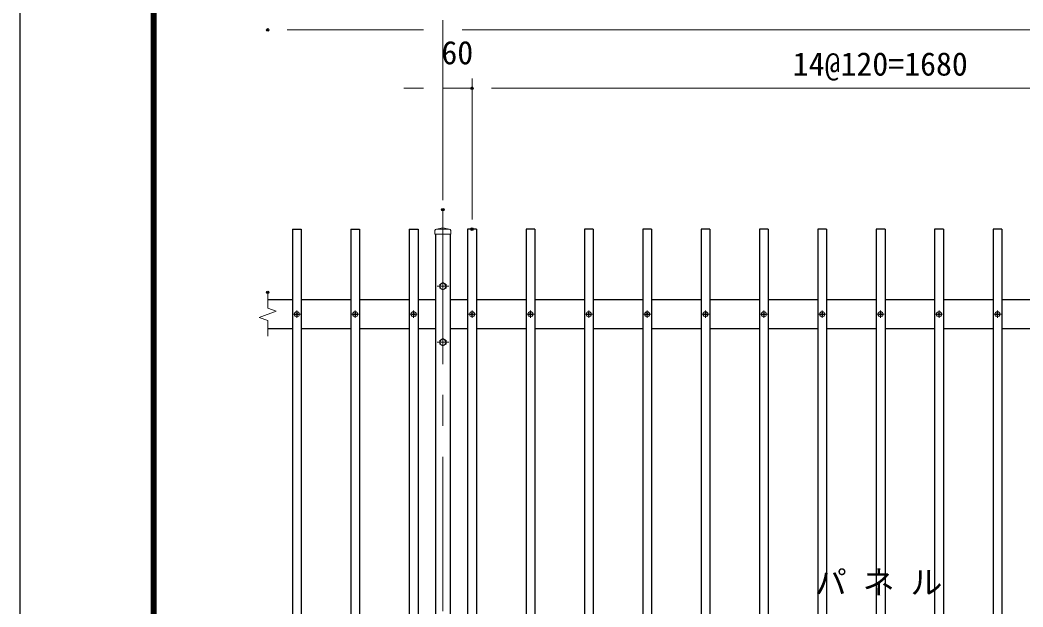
# Model space of a CAD drawing. Units: millimetres, scale not verified. Extents: x -4200 to 4200, y -2970 to 2970.
# Drawn here: x -4200 to -2138, y 553 to 1760 of the extents above; entities that cross this region are included whole.
import ezdxf
from ezdxf.enums import TextEntityAlignment as Align

# ---------------------------------------------------------------- set-up
doc = ezdxf.new("R2010")
doc.units = ezdxf.units.MM
doc.header["$LTSCALE"] = 10
doc.header["$PDMODE"] = 32
doc.header["$PDSIZE"] = 5
doc.linetypes.add('USER1', pattern=[50.8, 31.75, -6.35, 6.35, -6.35])
for name, color, linetype, lineweight in [('0-0_D-TTL', 2, 'Continuous', 25), ('0-2_D-BMK', 2, 'USER1', 13), ('0-4_D-STR1', 1, 'Continuous', 25), ('0-6_D-STR3', 3, 'Continuous', 13), ('0-8_D-STR-DIM', 7, 'Continuous', 13), ('0-B_D-STR-TXT', 7, 'Continuous', 13)]:
    doc.layers.add(name, color=color, linetype=linetype, lineweight=lineweight)
doc.layers.add('0-A_Defpoints', color=8, linetype='Continuous')
doc.styles.add('ＭＳ ゴシック', font='')
doc.styles.get('ＭＳ ゴシック').set_extended_font_data('MS Gothic')

msp = doc.modelspace()

# ---------------------------------------------------------------- linework, layer by layer
at = {"layer": '0-0_D-TTL'}
for points in [[(-4199.92, 2970), (4200.08, 2970), (4200.08, -2970), (-4199.92, -2970)], [(-3929.92, 2750), (3930.08, 2750), (3930.08, -2750), (-3929.92, -2750)], [(-3927.42, 2747.5), (3927.58, 2747.5), (3927.58, -2747.5), (-3927.42, -2747.5)], [(-3924.92, 2745), (3925.08, 2745), (3925.08, -2745), (-3924.92, -2745)], [(-3922.42, 2742.5), (3922.58, 2742.5), (3922.58, -2742.5), (-3922.42, -2742.5)], [(-3919.92, 2740), (3920.08, 2740), (3920.08, -2740), (-3919.92, -2740)]]:
    msp.add_lwpolyline(points, close=True, dxfattribs=at)
at = {"layer": '0-2_D-BMK'}
for p, q in [((-3330.77, 1369.85), (-3330.77, -440.15)), ((-3318.77, 1212.35), (-3342.77, 1212.35)), ((-3638.27, 1154.85), (-3623.27, 1154.85)), ((-3630.77, 1162.35), (-3630.77, 1147.35)), ((-3518.27, 1154.85), (-3503.27, 1154.85)), ((-3510.77, 1162.35), (-3510.77, 1147.35)), ((-3398.27, 1154.85), (-3383.27, 1154.85)), ((-3390.77, 1162.35), (-3390.77, 1147.35)), ((-3263.27, 1154.85), (-3278.27, 1154.85)), ((-3270.77, 1162.35), (-3270.77, 1147.35)), ((-3143.27, 1154.85), (-3158.27, 1154.85)), ((-3150.77, 1162.35), (-3150.77, 1147.35)), ((-3023.27, 1154.85), (-3038.27, 1154.85)), ((-3030.77, 1162.35), (-3030.77, 1147.35)), ((-2903.27, 1154.85), (-2918.27, 1154.85)), ((-2910.77, 1162.35), (-2910.77, 1147.35)), ((-2783.27, 1154.85), (-2798.27, 1154.85)), ((-2790.77, 1162.35), (-2790.77, 1147.35)), ((-2663.27, 1154.85), (-2678.27, 1154.85)), ((-2670.77, 1162.35), (-2670.77, 1147.35)), ((-2543.27, 1154.85), (-2558.27, 1154.85)), ((-2550.77, 1162.35), (-2550.77, 1147.35)), ((-2423.27, 1154.85), (-2438.27, 1154.85)), ((-2430.77, 1162.35), (-2430.77, 1147.35)), ((-2303.27, 1154.85), (-2318.27, 1154.85)), ((-2310.77, 1162.35), (-2310.77, 1147.35)), ((-2183.27, 1154.85), (-2198.27, 1154.85)), ((-2190.77, 1162.35), (-2190.77, 1147.35)), ((-3318.77, 1097.35), (-3342.77, 1097.35))]:
    msp.add_line(p, q, dxfattribs=at)
at = {"layer": '0-4_D-STR1'}
for p, q in [((-3639.77, 1329.85), (-3639.77, -120.15)), ((-3639.77, 1329.85), (-3621.77, 1329.85)), ((-3621.77, 1329.85), (-3621.77, -120.15)), ((-3519.77, 1329.85), (-3519.77, -120.15)), ((-3519.77, 1329.85), (-3501.77, 1329.85)), ((-3501.77, 1329.85), (-3501.77, -120.15)), ((-3399.77, 1329.85), (-3399.77, -120.15)), ((-3399.77, 1329.85), (-3381.77, 1329.85)), ((-3381.77, 1329.85), (-3381.77, -120.15)), ((-3345.77, 1319.85), (-3345.77, -390.15)), ((-3315.77, 1319.85), (-3315.77, -390.15)), ((-3279.77, 1329.85), (-3279.77, -120.15)), ((-3261.77, 1329.85), (-3279.77, 1329.85)), ((-3261.77, 1329.85), (-3261.77, -120.15)), ((-3159.77, 1329.85), (-3159.77, -120.15)), ((-3141.77, 1329.85), (-3159.77, 1329.85)), ((-3141.77, 1329.85), (-3141.77, -120.15)), ((-3039.77, 1329.85), (-3039.77, -120.15)), ((-3021.77, 1329.85), (-3039.77, 1329.85)), ((-3021.77, 1329.85), (-3021.77, -120.15)), ((-2919.77, 1329.85), (-2919.77, -120.15)), ((-2901.77, 1329.85), (-2919.77, 1329.85)), ((-2901.77, 1329.85), (-2901.77, -120.15)), ((-2799.77, 1329.85), (-2799.77, -120.15)), ((-2781.77, 1329.85), (-2799.77, 1329.85)), ((-2781.77, 1329.85), (-2781.77, -120.15)), ((-2679.77, 1329.85), (-2679.77, -120.15)), ((-2661.77, 1329.85), (-2679.77, 1329.85)), ((-2661.77, 1329.85), (-2661.77, -120.15)), ((-2559.77, 1329.85), (-2559.77, -120.15)), ((-2541.77, 1329.85), (-2559.77, 1329.85)), ((-2541.77, 1329.85), (-2541.77, -120.15)), ((-2439.77, 1329.85), (-2439.77, -120.15)), ((-2421.77, 1329.85), (-2439.77, 1329.85)), ((-2421.77, 1329.85), (-2421.77, -120.15)), ((-2319.77, 1329.85), (-2319.77, -120.15)), ((-2301.77, 1329.85), (-2319.77, 1329.85)), ((-2301.77, 1329.85), (-2301.77, -120.15)), ((-2199.77, 1329.85), (-2199.77, -120.15)), ((-2181.77, 1329.85), (-2199.77, 1329.85)), ((-2181.77, 1329.85), (-2181.77, -120.15)), ((-3690.77, 1184.85), (-3639.77, 1184.85)), ((-3621.77, 1184.85), (-3519.77, 1184.85)), ((-3501.77, 1184.85), (-3399.77, 1184.85)), ((-3381.77, 1184.85), (-3345.77, 1184.85)), ((-3315.77, 1184.85), (-3279.77, 1184.85)), ((-3261.77, 1184.85), (-3160.27, 1184.85)), ((-3141.27, 1184.85), (-3040.27, 1184.85)), ((-3021.77, 1184.85), (-2919.77, 1184.85)), ((-2901.77, 1184.85), (-2799.77, 1184.85)), ((-2781.77, 1184.85), (-2679.77, 1184.85)), ((-2661.77, 1184.85), (-2559.77, 1184.85)), ((-2541.77, 1184.85), (-2439.77, 1184.85)), ((-2421.77, 1184.85), (-2319.77, 1184.85)), ((-2301.77, 1184.85), (-2199.77, 1184.85)), ((-2181.77, 1184.85), (-2079.77, 1184.85)), ((-3639.77, 1124.85), (-3690.77, 1124.85)), ((-3519.77, 1124.85), (-3621.77, 1124.85)), ((-3399.77, 1124.85), (-3501.77, 1124.85)), ((-3345.77, 1124.85), (-3381.77, 1124.85)), ((-3279.77, 1124.85), (-3315.77, 1124.85)), ((-3160.27, 1124.85), (-3261.77, 1124.85)), ((-3040.27, 1124.85), (-3141.27, 1124.85)), ((-2919.77, 1124.85), (-3021.77, 1124.85)), ((-2799.77, 1124.85), (-2901.77, 1124.85)), ((-2679.77, 1124.85), (-2781.77, 1124.85)), ((-2559.77, 1124.85), (-2661.77, 1124.85)), ((-2439.77, 1124.85), (-2541.77, 1124.85)), ((-2319.77, 1124.85), (-2421.77, 1124.85)), ((-2199.77, 1124.85), (-2301.77, 1124.85)), ((-2079.77, 1124.85), (-2181.77, 1124.85))]:
    msp.add_line(p, q, dxfattribs=at)
at = {"layer": '0-6_D-STR3'}
for p, q in [((-3347.02, 1326.85), (-3347.02, 1319.85)), ((-3347.02, 1319.85), (-3314.52, 1319.85)), ((-3330.77, 1332.85), (-3344.02, 1329.85)), ((-3344.02, 1329.85), (-3317.52, 1329.85)), ((-3330.77, 1332.85), (-3317.52, 1329.85)), ((-3314.52, 1326.85), (-3314.52, 1319.85)), ((-3631.68, 1155.72), (-3632.6, 1155.24)), ((-3631.66, 1155.73), (-3631.17, 1156.65)), ((-3631.14, 1158.2), (-3631.17, 1156.65)), ((-3630.38, 1158.2), (-3631.14, 1158.2)), ((-3630.41, 1158.2), (-3630.38, 1156.65)), ((-3629.89, 1155.73), (-3630.38, 1156.65)), ((-3629.87, 1155.72), (-3628.95, 1155.24)), ((-3628.95, 1155.24), (-3627.42, 1155.22)), ((-3627.42, 1155.22), (-3627.42, 1154.48)), ((-3627.42, 1155.22), (-3627.42, 1154.48)), ((-3511.68, 1155.72), (-3512.6, 1155.24)), ((-3511.66, 1155.73), (-3511.17, 1156.65)), ((-3511.14, 1158.2), (-3511.17, 1156.65)), ((-3510.38, 1158.2), (-3511.14, 1158.2)), ((-3510.41, 1158.2), (-3510.38, 1156.65)), ((-3509.89, 1155.73), (-3510.38, 1156.65)), ((-3509.87, 1155.72), (-3508.95, 1155.24)), ((-3508.95, 1155.24), (-3507.42, 1155.22)), ((-3507.42, 1155.22), (-3507.42, 1154.48)), ((-3507.42, 1155.22), (-3507.42, 1154.48)), ((-3391.68, 1155.72), (-3392.6, 1155.24)), ((-3391.66, 1155.73), (-3391.17, 1156.65)), ((-3391.14, 1158.2), (-3391.17, 1156.65)), ((-3390.38, 1158.2), (-3391.14, 1158.2)), ((-3390.41, 1158.2), (-3390.38, 1156.65)), ((-3389.89, 1155.73), (-3390.38, 1156.65)), ((-3389.87, 1155.72), (-3388.95, 1155.24)), ((-3388.95, 1155.24), (-3387.42, 1155.22)), ((-3387.42, 1155.22), (-3387.42, 1154.48)), ((-3387.42, 1155.22), (-3387.42, 1154.48)), ((-3272.6, 1155.24), (-3274.12, 1155.22)), ((-3274.12, 1155.22), (-3274.12, 1154.48)), ((-3274.12, 1155.22), (-3274.12, 1154.48)), ((-3271.68, 1155.72), (-3272.6, 1155.24)), ((-3271.66, 1155.73), (-3271.17, 1156.65)), ((-3271.14, 1158.2), (-3271.17, 1156.65)), ((-3271.17, 1158.2), (-3270.41, 1158.2)), ((-3270.41, 1158.2), (-3270.38, 1156.65)), ((-3269.89, 1155.73), (-3270.38, 1156.65)), ((-3269.87, 1155.72), (-3268.95, 1155.24)), ((-3152.6, 1155.24), (-3154.12, 1155.22)), ((-3154.12, 1155.22), (-3154.12, 1154.48)), ((-3154.12, 1155.22), (-3154.12, 1154.48)), ((-3151.68, 1155.72), (-3152.6, 1155.24)), ((-3151.66, 1155.73), (-3151.17, 1156.65)), ((-3151.14, 1158.2), (-3151.17, 1156.65)), ((-3151.17, 1158.2), (-3150.41, 1158.2)), ((-3150.41, 1158.2), (-3150.38, 1156.65)), ((-3149.89, 1155.73), (-3150.38, 1156.65)), ((-3149.87, 1155.72), (-3148.95, 1155.24)), ((-3032.6, 1155.24), (-3034.12, 1155.22)), ((-3034.12, 1155.22), (-3034.12, 1154.48)), ((-3034.12, 1155.22), (-3034.12, 1154.48)), ((-3031.68, 1155.72), (-3032.6, 1155.24)), ((-3031.66, 1155.73), (-3031.17, 1156.65)), ((-3031.14, 1158.2), (-3031.17, 1156.65)), ((-3031.17, 1158.2), (-3030.41, 1158.2)), ((-3030.41, 1158.2), (-3030.38, 1156.65)), ((-3029.89, 1155.73), (-3030.38, 1156.65)), ((-3029.87, 1155.72), (-3028.95, 1155.24)), ((-2912.6, 1155.24), (-2914.12, 1155.22)), ((-2914.12, 1155.22), (-2914.12, 1154.48)), ((-2914.12, 1155.22), (-2914.12, 1154.48)), ((-2911.68, 1155.72), (-2912.6, 1155.24)), ((-2911.66, 1155.73), (-2911.17, 1156.65)), ((-2911.14, 1158.2), (-2911.17, 1156.65)), ((-2911.17, 1158.2), (-2910.41, 1158.2)), ((-2910.41, 1158.2), (-2910.38, 1156.65)), ((-2909.89, 1155.73), (-2910.38, 1156.65)), ((-2909.87, 1155.72), (-2908.95, 1155.24)), ((-2792.6, 1155.24), (-2794.12, 1155.22)), ((-2794.12, 1155.22), (-2794.12, 1154.48)), ((-2794.12, 1155.22), (-2794.12, 1154.48)), ((-2791.68, 1155.72), (-2792.6, 1155.24)), ((-2791.66, 1155.73), (-2791.17, 1156.65)), ((-2791.14, 1158.2), (-2791.17, 1156.65)), ((-2791.17, 1158.2), (-2790.41, 1158.2)), ((-2790.41, 1158.2), (-2790.38, 1156.65)), ((-2789.89, 1155.73), (-2790.38, 1156.65)), ((-2789.87, 1155.72), (-2788.95, 1155.24)), ((-2672.6, 1155.24), (-2674.12, 1155.22)), ((-2674.12, 1155.22), (-2674.12, 1154.48)), ((-2674.12, 1155.22), (-2674.12, 1154.48)), ((-2671.68, 1155.72), (-2672.6, 1155.24)), ((-2671.66, 1155.73), (-2671.17, 1156.65)), ((-2671.14, 1158.2), (-2671.17, 1156.65)), ((-2671.17, 1158.2), (-2670.41, 1158.2)), ((-2670.41, 1158.2), (-2670.38, 1156.65)), ((-2669.89, 1155.73), (-2670.38, 1156.65)), ((-2669.87, 1155.72), (-2668.95, 1155.24)), ((-2552.6, 1155.24), (-2554.12, 1155.22)), ((-2554.12, 1155.22), (-2554.12, 1154.48)), ((-2554.12, 1155.22), (-2554.12, 1154.48)), ((-2551.68, 1155.72), (-2552.6, 1155.24)), ((-2551.66, 1155.73), (-2551.17, 1156.65)), ((-2551.14, 1158.2), (-2551.17, 1156.65)), ((-2551.17, 1158.2), (-2550.41, 1158.2)), ((-2550.41, 1158.2), (-2550.38, 1156.65)), ((-2549.89, 1155.73), (-2550.38, 1156.65)), ((-2549.87, 1155.72), (-2548.95, 1155.24)), ((-2432.6, 1155.24), (-2434.12, 1155.22)), ((-2434.12, 1155.22), (-2434.12, 1154.48)), ((-2434.12, 1155.22), (-2434.12, 1154.48)), ((-2431.68, 1155.72), (-2432.6, 1155.24)), ((-2431.66, 1155.73), (-2431.17, 1156.65)), ((-2431.14, 1158.2), (-2431.17, 1156.65)), ((-2431.17, 1158.2), (-2430.41, 1158.2)), ((-2430.41, 1158.2), (-2430.38, 1156.65)), ((-2429.89, 1155.73), (-2430.38, 1156.65)), ((-2429.87, 1155.72), (-2428.95, 1155.24)), ((-2312.6, 1155.24), (-2314.12, 1155.22)), ((-2314.12, 1155.22), (-2314.12, 1154.48)), ((-2314.12, 1155.22), (-2314.12, 1154.48)), ((-2311.68, 1155.72), (-2312.6, 1155.24)), ((-2311.66, 1155.73), (-2311.17, 1156.65)), ((-2311.14, 1158.2), (-2311.17, 1156.65)), ((-2311.17, 1158.2), (-2310.41, 1158.2)), ((-2310.41, 1158.2), (-2310.38, 1156.65)), ((-2309.89, 1155.73), (-2310.38, 1156.65)), ((-2309.87, 1155.72), (-2308.95, 1155.24)), ((-2192.6, 1155.24), (-2194.12, 1155.22)), ((-2194.12, 1155.22), (-2194.12, 1154.48)), ((-2194.12, 1155.22), (-2194.12, 1154.48)), ((-2191.68, 1155.72), (-2192.6, 1155.24)), ((-2191.66, 1155.73), (-2191.17, 1156.65)), ((-2191.14, 1158.2), (-2191.17, 1156.65)), ((-2191.17, 1158.2), (-2190.41, 1158.2)), ((-2190.41, 1158.2), (-2190.38, 1156.65)), ((-2189.89, 1155.73), (-2190.38, 1156.65)), ((-2189.87, 1155.72), (-2188.95, 1155.24)), ((-3632.6, 1154.46), (-3634.12, 1154.48)), ((-3631.68, 1153.99), (-3632.6, 1154.46)), ((-3631.66, 1153.97), (-3631.17, 1153.05)), ((-3631.14, 1151.5), (-3631.17, 1153.05)), ((-3630.41, 1151.5), (-3631.14, 1151.5)), ((-3630.41, 1151.5), (-3630.38, 1153.05)), ((-3629.89, 1153.97), (-3630.38, 1153.05)), ((-3629.87, 1153.99), (-3628.95, 1154.46)), ((-3628.95, 1154.46), (-3627.42, 1154.48)), ((-3512.6, 1154.46), (-3514.12, 1154.48)), ((-3511.68, 1153.99), (-3512.6, 1154.46)), ((-3511.66, 1153.97), (-3511.17, 1153.05)), ((-3511.14, 1151.5), (-3511.17, 1153.05)), ((-3510.41, 1151.5), (-3511.14, 1151.5)), ((-3510.41, 1151.5), (-3510.38, 1153.05)), ((-3509.89, 1153.97), (-3510.38, 1153.05)), ((-3509.87, 1153.99), (-3508.95, 1154.46)), ((-3508.95, 1154.46), (-3507.42, 1154.48)), ((-3392.6, 1154.46), (-3394.12, 1154.48)), ((-3391.68, 1153.99), (-3392.6, 1154.46)), ((-3391.66, 1153.97), (-3391.17, 1153.05)), ((-3391.14, 1151.5), (-3391.17, 1153.05)), ((-3390.41, 1151.5), (-3391.14, 1151.5)), ((-3390.41, 1151.5), (-3390.38, 1153.05)), ((-3389.89, 1153.97), (-3390.38, 1153.05)), ((-3389.87, 1153.99), (-3388.95, 1154.46)), ((-3388.95, 1154.46), (-3387.42, 1154.48)), ((-3272.6, 1154.46), (-3274.12, 1154.48)), ((-3271.68, 1153.99), (-3272.6, 1154.46)), ((-3271.66, 1153.97), (-3271.17, 1153.05)), ((-3271.14, 1151.5), (-3271.17, 1153.05)), ((-3271.14, 1151.5), (-3270.41, 1151.5)), ((-3270.41, 1151.5), (-3270.38, 1153.05)), ((-3269.89, 1153.97), (-3270.38, 1153.05)), ((-3269.87, 1153.99), (-3268.95, 1154.46)), ((-3268.95, 1154.46), (-3267.42, 1154.48)), ((-3152.6, 1154.46), (-3154.12, 1154.48)), ((-3151.68, 1153.99), (-3152.6, 1154.46)), ((-3151.66, 1153.97), (-3151.17, 1153.05)), ((-3151.14, 1151.5), (-3151.17, 1153.05)), ((-3151.14, 1151.5), (-3150.41, 1151.5)), ((-3150.41, 1151.5), (-3150.38, 1153.05)), ((-3149.89, 1153.97), (-3150.38, 1153.05)), ((-3149.87, 1153.99), (-3148.95, 1154.46)), ((-3148.95, 1154.46), (-3147.42, 1154.48)), ((-3032.6, 1154.46), (-3034.12, 1154.48)), ((-3031.68, 1153.99), (-3032.6, 1154.46)), ((-3031.66, 1153.97), (-3031.17, 1153.05)), ((-3031.14, 1151.5), (-3031.17, 1153.05)), ((-3031.14, 1151.5), (-3030.41, 1151.5)), ((-3030.41, 1151.5), (-3030.38, 1153.05)), ((-3029.89, 1153.97), (-3030.38, 1153.05)), ((-3029.87, 1153.99), (-3028.95, 1154.46)), ((-3028.95, 1154.46), (-3027.42, 1154.48)), ((-2912.6, 1154.46), (-2914.12, 1154.48)), ((-2911.68, 1153.99), (-2912.6, 1154.46)), ((-2911.66, 1153.97), (-2911.17, 1153.05)), ((-2911.14, 1151.5), (-2911.17, 1153.05)), ((-2911.14, 1151.5), (-2910.41, 1151.5)), ((-2910.41, 1151.5), (-2910.38, 1153.05)), ((-2909.89, 1153.97), (-2910.38, 1153.05)), ((-2909.87, 1153.99), (-2908.95, 1154.46)), ((-2908.95, 1154.46), (-2907.42, 1154.48)), ((-2792.6, 1154.46), (-2794.12, 1154.48)), ((-2791.68, 1153.99), (-2792.6, 1154.46)), ((-2791.66, 1153.97), (-2791.17, 1153.05)), ((-2791.14, 1151.5), (-2791.17, 1153.05)), ((-2791.14, 1151.5), (-2790.41, 1151.5)), ((-2790.41, 1151.5), (-2790.38, 1153.05)), ((-2789.89, 1153.97), (-2790.38, 1153.05)), ((-2789.87, 1153.99), (-2788.95, 1154.46)), ((-2788.95, 1154.46), (-2787.42, 1154.48)), ((-2672.6, 1154.46), (-2674.12, 1154.48)), ((-2671.68, 1153.99), (-2672.6, 1154.46)), ((-2671.66, 1153.97), (-2671.17, 1153.05)), ((-2671.14, 1151.5), (-2671.17, 1153.05)), ((-2671.14, 1151.5), (-2670.41, 1151.5)), ((-2670.41, 1151.5), (-2670.38, 1153.05)), ((-2669.89, 1153.97), (-2670.38, 1153.05)), ((-2669.87, 1153.99), (-2668.95, 1154.46)), ((-2668.95, 1154.46), (-2667.42, 1154.48)), ((-2552.6, 1154.46), (-2554.12, 1154.48)), ((-2551.68, 1153.99), (-2552.6, 1154.46)), ((-2551.66, 1153.97), (-2551.17, 1153.05)), ((-2551.14, 1151.5), (-2551.17, 1153.05)), ((-2551.14, 1151.5), (-2550.41, 1151.5)), ((-2550.41, 1151.5), (-2550.38, 1153.05)), ((-2549.89, 1153.97), (-2550.38, 1153.05)), ((-2549.87, 1153.99), (-2548.95, 1154.46)), ((-2548.95, 1154.46), (-2547.42, 1154.48)), ((-2432.6, 1154.46), (-2434.12, 1154.48)), ((-2431.68, 1153.99), (-2432.6, 1154.46)), ((-2431.66, 1153.97), (-2431.17, 1153.05)), ((-2431.14, 1151.5), (-2431.17, 1153.05)), ((-2431.14, 1151.5), (-2430.41, 1151.5)), ((-2430.41, 1151.5), (-2430.38, 1153.05)), ((-2429.89, 1153.97), (-2430.38, 1153.05)), ((-2429.87, 1153.99), (-2428.95, 1154.46)), ((-2428.95, 1154.46), (-2427.42, 1154.48)), ((-2312.6, 1154.46), (-2314.12, 1154.48)), ((-2311.68, 1153.99), (-2312.6, 1154.46)), ((-2311.66, 1153.97), (-2311.17, 1153.05)), ((-2311.14, 1151.5), (-2311.17, 1153.05)), ((-2311.14, 1151.5), (-2310.41, 1151.5)), ((-2310.41, 1151.5), (-2310.38, 1153.05)), ((-2309.89, 1153.97), (-2310.38, 1153.05)), ((-2309.87, 1153.99), (-2308.95, 1154.46)), ((-2308.95, 1154.46), (-2307.42, 1154.48)), ((-2192.6, 1154.46), (-2194.12, 1154.48)), ((-2191.68, 1153.99), (-2192.6, 1154.46)), ((-2191.66, 1153.97), (-2191.17, 1153.05)), ((-2191.14, 1151.5), (-2191.17, 1153.05)), ((-2191.14, 1151.5), (-2190.41, 1151.5)), ((-2190.41, 1151.5), (-2190.38, 1153.05)), ((-2189.89, 1153.97), (-2190.38, 1153.05)), ((-2189.87, 1153.99), (-2188.95, 1154.46)), ((-2188.95, 1154.46), (-2187.42, 1154.48))]:
    msp.add_line(p, q, dxfattribs=at)
for points in [[(-3324.27, 1216.1), (-3330.77, 1219.86), (-3337.27, 1216.1), (-3337.27, 1208.6), (-3330.77, 1204.84), (-3324.27, 1208.6)], [(-3324.27, 1101.1), (-3330.77, 1104.86), (-3337.27, 1101.1), (-3337.27, 1093.6), (-3330.77, 1089.84), (-3324.27, 1093.6)]]:
    msp.add_lwpolyline(points, close=True, dxfattribs=at)
for points in [[(-3632.6, 1155.24), (-3634.12, 1155.22), (-3634.12, 1154.48)], [(-3512.6, 1155.24), (-3514.12, 1155.22), (-3514.12, 1154.48)], [(-3392.6, 1155.24), (-3394.12, 1155.22), (-3394.12, 1154.48)], [(-3268.95, 1155.24), (-3267.42, 1155.22), (-3267.42, 1154.48)], [(-3148.95, 1155.24), (-3147.42, 1155.22), (-3147.42, 1154.48)], [(-3028.95, 1155.24), (-3027.42, 1155.22), (-3027.42, 1154.48)], [(-2908.95, 1155.24), (-2907.42, 1155.22), (-2907.42, 1154.48)], [(-2788.95, 1155.24), (-2787.42, 1155.22), (-2787.42, 1154.48)], [(-2668.95, 1155.24), (-2667.42, 1155.22), (-2667.42, 1154.48)], [(-2548.95, 1155.24), (-2547.42, 1155.22), (-2547.42, 1154.48)], [(-2428.95, 1155.24), (-2427.42, 1155.22), (-2427.42, 1154.48)], [(-2308.95, 1155.24), (-2307.42, 1155.22), (-2307.42, 1154.48)], [(-2188.95, 1155.24), (-2187.42, 1155.22), (-2187.42, 1154.48)]]:
    msp.add_lwpolyline(points, dxfattribs=at)
for centre, radius in [((-3330.77, 1212.35), 6.25), ((-3630.77, 1154.85), 5.25), ((-3510.77, 1154.85), 5.25), ((-3390.77, 1154.85), 5.25), ((-3270.77, 1154.85), 5.25), ((-3150.77, 1154.85), 5.25), ((-3030.77, 1154.85), 5.25), ((-2910.77, 1154.85), 5.25), ((-2790.77, 1154.85), 5.25), ((-2670.77, 1154.85), 5.25), ((-2550.77, 1154.85), 5.25), ((-2430.77, 1154.85), 5.25), ((-2310.77, 1154.85), 5.25), ((-2190.77, 1154.85), 5.25), ((-3330.77, 1097.35), 6.25)]:
    msp.add_circle(centre, radius, dxfattribs=at)
for centre, start, end in [((-3344.02, 1326.85), 90, 180), ((-3317.52, 1326.85), 0, 90)]:
    msp.add_arc(centre, 3, start, end, dxfattribs=at)
at = {"layer": '0-8_D-STR-DIM'}
for p, q in [((-3330.77, 1389.85), (-3330.77, 1759.85)), ((-3330.77, 1389.85), (-3330.77, 1759.85)), ((-3370.77, 1739.85), (-3650.77, 1739.85)), ((-3290.77, 1739.85), (-1570.77, 1739.85)), ((-3330.77, 1389.85), (-3330.77, 1639.85)), ((-3270.77, 1349.85), (-3270.77, 1639.85)), ((-3270.77, 1349.85), (-3270.77, 1639.85)), ((-3370.77, 1619.85), (-3410.77, 1619.85)), ((-3330.77, 1619.85), (-3270.77, 1619.85)), ((-3230.77, 1619.85), (-3190.77, 1619.85)), ((-3230.77, 1619.85), (-1630.77, 1619.85)), ((-3690.77, 1199.85), (-3690.77, 1167.68)), ((-3708.39, 1148.44), (-3673.15, 1161.26)), ((-3673.15, 1161.26), (-3690.77, 1167.68)), ((-3690.77, 1142.02), (-3708.39, 1148.44)), ((-3690.77, 1142.02), (-3690.77, 1109.85))]:
    msp.add_line(p, q, dxfattribs=at)
at = {"layer": '0-A_Defpoints'}
for p in [(-3690.77, 1739.85), (-3270.77, 1619.85), (-3330.77, 1369.85), (-3270.77, 1329.85), (-3690.77, 1199.85)]:
    msp.add_point(p, dxfattribs=at)

# ---------------------------------------------------------------- texts
at = {"layer": '0-8_D-STR-DIM', "style": 'ＭＳ ゴシック'}
for s, p in [('60', (-3333.77, 1654.6)), ('14@120=1680', (-2611.42, 1631.29))]:
    msp.add_text(s, height=48.09, dxfattribs=at).set_placement(p, align=Align.BOTTOM_LEFT)
at = {"layer": '0-B_D-STR-TXT', "style": 'ＭＳ ゴシック'}
msp.add_text('パ ネ ル', height=48.09, dxfattribs=at).set_placement((-2566, 564.98), align=Align.BOTTOM_LEFT)

doc.saveas('drawing.dxf')
